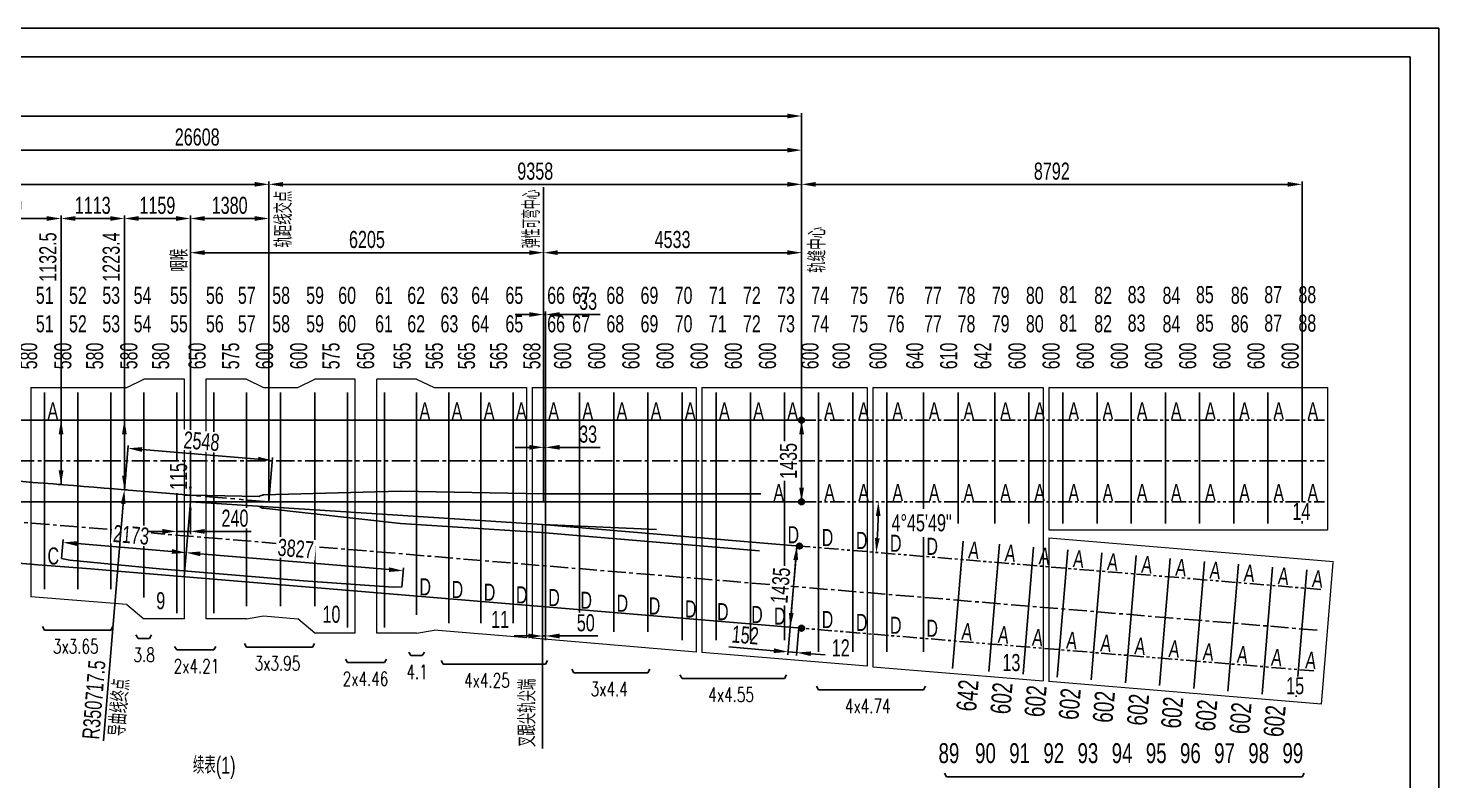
# Model space of a CAD drawing. Extents: x 445306 to 538906, y 61710 to 126616.
# Drawn here: x 481919 to 506701, y 80883 to 94100 of the extents above; entities that cross this region are included whole.
import ezdxf

# ---------------------------------------------------------------- set-up
doc = ezdxf.new("R2010")
doc.units = 0
doc.header["$LTSCALE"] = 10
doc.linetypes.add('CENTER', pattern=[50.8, 31.75, -6.35, 6.35, -6.35])
doc.linetypes.add('PHANTOM', pattern=[2.5, 1.25, -0.25, 0.25, -0.25, 0.25, -0.25])
for name, color, linetype in [('1轮廓实线层', 1, 'Continuous'), ('2细线层', 4, 'Continuous'), ('3中心线层', 3, 'CENTER'), ('9双点划线层', 6, 'PHANTOM'), ('用户自定义1', 8, 'Continuous')]:
    doc.layers.add(name, color=color, linetype=linetype)
for name, color, linetype, lineweight in [('3', 3, 'Continuous', 0), ('标注', 1, 'Continuous', 0), ('道床板边界', 7, 'Continuous', 0)]:
    doc.layers.add(name, color=color, linetype=linetype, lineweight=lineweight)
doc.styles.add('HZ', font='SIMPLEX', dxfattribs={"width": 0.7, "bigfont": 'HZ'})
doc.styles.get("Standard").update_dxf_attribs({"font": 'fsdb_e.shx', "width": 0.707, "bigfont": 'hzdx.shx'})
doc.dimstyles.new('1-100', dxfattribs={"dimscale": 100, "dimtxt": 3, "dimasz": 2.5, "dimexe": 0.5, "dimexo": 0, "dimgap": 0.8, "dimtad": 1, "dimdec": 1, "dimdsep": 46, "dimtxsty": 'Standard', "dimcen": 2.5, "dimclrd": 130, "dimclre": 130, "dimclrt": 3, "dimadec": 0, "dimazin": 2, "dimtfac": 0.714286, "dimtdec": 1, "dimtmove": 0, "dimatfit": 3, "dimfxl": 1, "dimtzin": 0, "dimlwd": -1, "dimlwe": -1, "dimarcsym": 0})

# ---------------------------------------------------------------- blocks, each defined once
blk = doc.blocks.new('*D150')
at = {"color": 130, "transparency": 16777216}
for p, q in [((346376, 83579), (346335, 83097)), ((346527, 83567), (346487, 83085)), ((346090, 83168), (345297, 83234)), ((346491, 83135), (346339, 83147)), ((346740, 83114), (346989, 83093))]:
    blk.add_line(p, q, dxfattribs=at)
for points in [[(346094, 83209), (346087, 83126), (346339, 83147)], [(346744, 83155), (346737, 83072), (346491, 83135)]]:
    blk.add_solid(points, dxfattribs=at)
at = {"layer": 'Defpoints', "color": 0, "transparency": 16777216}
for p in [(346376, 83579), (346527, 83567), (346491, 83135)]:
    blk.add_point(p, dxfattribs=at)
at = {"color": 3, "transparency": 16777216, "insert": (345588, 83441), "char_height": 300, "attachment_point": 5, "rotation": 355.2364}
blk.add_mtext('152', dxfattribs=at)
blk = doc.blocks.new('*D151')
at = {"color": 130, "transparency": 16777216}
for p, q in [((346541, 85006), (346445, 85014)), ((346474, 84760), (346396, 83829)), ((346422, 83576), (346326, 83584))]:
    blk.add_line(p, q, dxfattribs=at)
for points in [[(346432, 84764), (346515, 84757), (346495, 85010)], [(346355, 83832), (346438, 83825), (346376, 83579)]]:
    blk.add_solid(points, dxfattribs=at)
at = {"layer": 'Defpoints', "color": 0, "transparency": 16777216}
for p in [(346541, 85006), (346376, 83579), (346422, 83576)]:
    blk.add_point(p, dxfattribs=at)
at = {"color": 3, "transparency": 16777216, "insert": (346206, 84314), "char_height": 300, "attachment_point": 5, "rotation": 85.2364, "bg_fill": 3, "box_fill_scale": 1.1, "bg_fill_color": 9, "bg_fill_true_color": 13158600, "bg_fill_transparency": 0}
blk.add_mtext('1435', dxfattribs=at)
blk = doc.blocks.new('*D152')
at = {"color": 130, "transparency": 16777216}
for p, q in [((346577, 87218), (346627, 87218)), ((346577, 86967), (346577, 86032)), ((346577, 85782), (346627, 85782))]:
    blk.add_line(p, q, dxfattribs=at)
for points in [[(346535, 86967), (346619, 86967), (346577, 87218)], [(346535, 86032), (346619, 86032), (346577, 85782)]]:
    blk.add_solid(points, dxfattribs=at)
at = {"layer": 'Defpoints', "color": 0, "transparency": 16777216}
for p in [(346577, 87218), (346577, 85782), (346577, 85782)]:
    blk.add_point(p, dxfattribs=at)
at = {"color": 3, "transparency": 16777216, "insert": (346347, 86500), "char_height": 300, "attachment_point": 5, "rotation": 90, "bg_fill": 3, "box_fill_scale": 1.1, "bg_fill_color": 9, "bg_fill_true_color": 13158600, "bg_fill_transparency": 0}
blk.add_mtext('1435', dxfattribs=at)
blk = doc.blocks.new('*D154')
at = {"color": 130, "transparency": 16777216}
for p, q in [((333575, 84785), (333603, 85119)), ((333848, 85048), (335515, 84910)), ((335741, 84604), (335769, 84939))]:
    blk.add_line(p, q, dxfattribs=at)
for points in [[(333851, 85090), (333845, 85007), (333599, 85069)], [(335519, 84951), (335512, 84868), (335764, 84889)]]:
    blk.add_solid(points, dxfattribs=at)
at = {"layer": 'Defpoints', "color": 0, "transparency": 16777216}
for p in [(333575, 84785), (335764, 84889), (335741, 84604)]:
    blk.add_point(p, dxfattribs=at)
at = {"color": 3, "transparency": 16777216, "insert": (334799, 85200), "char_height": 300, "attachment_point": 5, "rotation": 355.2364, "bg_fill": 3, "box_fill_scale": 1.1, "bg_fill_color": 9, "bg_fill_true_color": 13158600, "bg_fill_transparency": 0}
blk.add_mtext('2173', dxfattribs=at)
blk = doc.blocks.new('*D155')
at = {"color": 130, "transparency": 16777216}
for p, q in [((335741, 84604), (335769, 84939)), ((339329, 84592), (336013, 84868)), ((339554, 84286), (339582, 84621))]:
    blk.add_line(p, q, dxfattribs=at)
for points in [[(336017, 84910), (336010, 84827), (335764, 84889)], [(339332, 84633), (339326, 84550), (339578, 84571)]]:
    blk.add_solid(points, dxfattribs=at)
at = {"layer": 'Defpoints', "color": 0, "transparency": 16777216}
for p in [(335764, 84889), (335741, 84604), (339554, 84286)]:
    blk.add_point(p, dxfattribs=at)
at = {"color": 3, "transparency": 16777216, "insert": (337690, 84959), "char_height": 300, "attachment_point": 5, "rotation": 355.2364, "bg_fill": 3, "box_fill_scale": 1.1, "bg_fill_color": 9, "bg_fill_true_color": 13158600, "bg_fill_transparency": 0}
blk.add_mtext('3827', dxfattribs=at)
blk = doc.blocks.new('*D156')
at = {"color": 130, "transparency": 16777216}
for p, q in [((335349, 85263), (335099, 85263)), ((335599, 84774), (335599, 85313)), ((335599, 85263), (335839, 85263)), ((335839, 85483), (335839, 85213)), ((336089, 85263), (336908, 85263))]:
    blk.add_line(p, q, dxfattribs=at)
for points in [[(335349, 85305), (335349, 85221), (335599, 85263)], [(336089, 85305), (336089, 85221), (335839, 85263)]]:
    blk.add_solid(points, dxfattribs=at)
at = {"layer": 'Defpoints', "color": 0, "transparency": 16777216}
for p in [(335599, 85263), (335839, 85483), (335599, 84774)]:
    blk.add_point(p, dxfattribs=at)
at = {"color": 3, "transparency": 16777216, "insert": (336623, 85493), "char_height": 300, "attachment_point": 5, "bg_fill": 3, "box_fill_scale": 1.1, "bg_fill_color": 9, "bg_fill_true_color": 13158600, "bg_fill_transparency": 0}
blk.add_mtext('240', dxfattribs=at)
blk = doc.blocks.new('焊接接头')
h = blk.add_hatch()
h.set_pattern_fill('ANGLE', color=256)
h.set_pattern_definition([(0, (-4248.9575, -22817.5), (0, 6.985), [5.08, -1.905]), (90, (-4248.9575, -22817.5), (-6.985, 4e-16), [5.08, -1.905])])
h.paths.add_polyline_path([(50, 0, 1), (-50, 0, 1)])
at = {"layer": '2细线层'}
h = blk.add_hatch(color=256, dxfattribs=at)
h.dxf.hatch_style = 1
h.paths.add_polyline_path([(50, 0, 1), (-50, 0, 1)])
at = {"layer": '2细线层', "ltscale": 10}
blk.add_circle((0, 0), 50, dxfattribs=at)
blk = doc.blocks.new('*D42')
at = {"color": 130, "transparency": 16777216}
for p, q in [((342027, 85382), (342027, 83376)), ((342077, 85382), (342077, 83376)), ((341777, 83426), (341527, 83426)), ((342027, 83426), (342077, 83426)), ((342327, 83426), (342995, 83426))]:
    blk.add_line(p, q, dxfattribs=at)
for points in [[(341777, 83468), (341777, 83384), (342027, 83426)], [(342327, 83468), (342327, 83384), (342077, 83426)]]:
    blk.add_solid(points, dxfattribs=at)
at = {"layer": 'Defpoints', "color": 0, "transparency": 16777216}
for p in [(342027, 85382), (342077, 85382), (342077, 83426)]:
    blk.add_point(p, dxfattribs=at)
at = {"color": 3, "transparency": 16777216, "insert": (342786, 83656), "char_height": 300, "attachment_point": 5, "bg_fill": 3, "box_fill_scale": 1.1, "bg_fill_color": 9, "bg_fill_true_color": 13158600, "bg_fill_transparency": 0}
blk.add_mtext('50', dxfattribs=at)
blk = doc.blocks.new('*D157')
at = {"color": 130, "transparency": 16777216}
for p, q in [((341794, 89072), (341544, 89072)), ((342044, 87700), (342044, 89122)), ((342044, 89072), (342077, 89072)), ((342077, 87700), (342077, 89122)), ((342327, 89072), (343036, 89072))]:
    blk.add_line(p, q, dxfattribs=at)
for points in [[(341794, 89113), (341794, 89030), (342044, 89072)], [(342327, 89113), (342327, 89030), (342077, 89072)]]:
    blk.add_solid(points, dxfattribs=at)
at = {"layer": 'Defpoints', "color": 0, "transparency": 16777216}
for p in [(342044, 89072), (342044, 87700), (342077, 87700)]:
    blk.add_point(p, dxfattribs=at)
at = {"color": 3, "transparency": 16777216, "insert": (342827, 89302), "char_height": 300, "attachment_point": 5}
blk.add_mtext('33', dxfattribs=at)
blk = doc.blocks.new('5m道岔板')
at = {"layer": '道床板边界'}
for p, q in [((29662, 570), (29662, -3102)), ((29662, 570), (31347, 570)), ((31347, 570), (31642, 720)), ((32359, 720), (31642, 720)), ((32359, -3490), (32359, 720)), ((33447, 720), (32735, 720)), ((32735, 720), (32735, -3490)), ((33447, 720), (33747, 570)), ((33747, 570), (34347, 570)), ((34347, 570), (34647, 720)), ((35359, 720), (34647, 720)), ((35359, -3740), (35359, 720)), ((35359, -3740), (35359, 720)), ((36437, 720), (35735, 720)), ((35735, -3740), (35735, 720)), ((36437, 720), (36747, 570)), ((36747, 570), (38366, 570)), ((38366, 570), (38366, -3824)), ((38466, 570), (38466, -3832)), ((38466, 570), (41350, 570)), ((41350, 570), (41350, -4073)), ((41450, 570), (41450, -4081)), ((41450, 570), (44350, 570)), ((44350, 570), (44350, -4323)), ((44450, 570), (44450, -4331)), ((44450, 570), (47442, 570)), ((47442, 570), (47442, -4580)), ((47542, 570), (47542, -1926)), ((47542, 570), (52442, 570)), ((52442, 570), (52442, -1926)), ((47542, -1926), (52442, -1926)), ((47542, -2069), (52542, -2486)), ((47542, -2069), (47542, -4589)), ((52334, -4988), (52541, -2501)), ((31347, -3239), (29662, -3102)), ((31347, -3239), (31642, -3490)), ((33447, -3490), (33747, -3439)), ((33747, -3439), (34347, -3489)), ((32359, -3490), (31642, -3490)), ((33447, -3490), (32735, -3490)), ((34647, -3740), (34347, -3489)), ((36437, -3740), (36747, -3688)), ((38366, -3824), (36747, -3688)), ((35359, -3740), (34647, -3740)), ((36437, -3740), (35735, -3740)), ((41350, -4073), (38466, -3832)), ((44350, -4323), (41450, -4081)), ((44450, -4331), (47442, -4580)), ((52334, -4988), (47542, -4589))]:
    blk.add_line(p, q, dxfattribs=at)
blk = doc.blocks.new('*D75')
at = {"layer": '2细线层', "color": 130, "ltscale": 10, "transparency": 16777216}
for p, q in [((334680, 85994), (334680, 90808)), ((334930, 90758), (335589, 90758)), ((335839, 85898), (335839, 90808))]:
    blk.add_line(p, q, dxfattribs=at)
for points in [[(334930, 90800), (334930, 90717), (334680, 90758)], [(335589, 90800), (335589, 90717), (335839, 90758)]]:
    blk.add_solid(points, dxfattribs=at)
at = {"layer": 'Defpoints', "color": 0, "ltscale": 10, "transparency": 16777216}
for p in [(335839, 90758), (334680, 85994), (335839, 85898)]:
    blk.add_point(p, dxfattribs=at)
at = {"layer": '2细线层', "color": 3, "ltscale": 10, "transparency": 16777216, "insert": (335259, 90988), "char_height": 300, "attachment_point": 5}
blk.add_mtext('1159', dxfattribs=at)
blk = doc.blocks.new('*D76')
at = {"layer": '2细线层', "color": 130, "ltscale": 10, "transparency": 16777216}
for p, q in [((335839, 85898), (335839, 90808)), ((336089, 90758), (336969, 90758)), ((337219, 85783), (337219, 90808))]:
    blk.add_line(p, q, dxfattribs=at)
for points in [[(336089, 90800), (336089, 90717), (335839, 90758)], [(336969, 90800), (336969, 90717), (337219, 90758)]]:
    blk.add_solid(points, dxfattribs=at)
at = {"layer": 'Defpoints', "color": 0, "ltscale": 10, "transparency": 16777216}
for p in [(337219, 90758), (335839, 85898), (337219, 85783)]:
    blk.add_point(p, dxfattribs=at)
at = {"layer": '2细线层', "color": 3, "ltscale": 10, "transparency": 16777216, "insert": (336529, 90988), "char_height": 300, "attachment_point": 5}
blk.add_mtext('1380', dxfattribs=at)
blk = doc.blocks.new('*D77')
at = {"layer": '2细线层', "color": 130, "ltscale": 10, "transparency": 16777216}
for p, q in [((342044, 87800), (342044, 90208)), ((346577, 88354), (346577, 90208)), ((342294, 90158), (346327, 90158))]:
    blk.add_line(p, q, dxfattribs=at)
for points in [[(342294, 90200), (342294, 90117), (342044, 90158)], [(346327, 90200), (346327, 90117), (346577, 90158)]]:
    blk.add_solid(points, dxfattribs=at)
at = {"layer": 'Defpoints', "color": 0, "ltscale": 10, "transparency": 16777216}
for p in [(346577, 90158), (346577, 88354), (342044, 87800)]:
    blk.add_point(p, dxfattribs=at)
at = {"layer": '2细线层', "color": 3, "ltscale": 10, "transparency": 16777216, "insert": (344310, 90388), "char_height": 300, "attachment_point": 5}
blk.add_mtext('4533', dxfattribs=at)
blk = doc.blocks.new('*D78')
at = {"layer": '2细线层', "color": 130, "ltscale": 10, "transparency": 16777216}
for p, q in [((335839, 85782), (335839, 90208)), ((342044, 87800), (342044, 90208)), ((341794, 90158), (336089, 90158))]:
    blk.add_line(p, q, dxfattribs=at)
for points in [[(336089, 90200), (336089, 90117), (335839, 90158)], [(341794, 90200), (341794, 90117), (342044, 90158)]]:
    blk.add_solid(points, dxfattribs=at)
at = {"layer": 'Defpoints', "color": 0, "ltscale": 10, "transparency": 16777216}
for p in [(335839, 90158), (342044, 87800), (335839, 85782)]:
    blk.add_point(p, dxfattribs=at)
at = {"layer": '2细线层', "color": 3, "ltscale": 10, "transparency": 16777216, "insert": (338941, 90388), "char_height": 300, "attachment_point": 5}
blk.add_mtext('6205', dxfattribs=at)
blk = doc.blocks.new('*D79')
at = {"layer": '2细线层', "color": 130, "ltscale": 10, "transparency": 16777216}
for p, q in [((319969, 86500), (319969, 91408)), ((320219, 91358), (336969, 91358)), ((337219, 85783), (337219, 91408))]:
    blk.add_line(p, q, dxfattribs=at)
for points in [[(320219, 91400), (320219, 91317), (319969, 91358)], [(336969, 91400), (336969, 91317), (337219, 91358)]]:
    blk.add_solid(points, dxfattribs=at)
at = {"layer": 'Defpoints', "color": 0, "ltscale": 10, "transparency": 16777216}
for p in [(337219, 91358), (319969, 86500), (337219, 85783)]:
    blk.add_point(p, dxfattribs=at)
at = {"layer": '2细线层', "color": 3, "ltscale": 10, "transparency": 16777216, "insert": (331280, 91588), "char_height": 300, "attachment_point": 5}
blk.add_mtext('17250', dxfattribs=at)
blk = doc.blocks.new('*D80')
at = {"layer": '2细线层', "color": 130, "ltscale": 10, "transparency": 16777216}
for p, q in [((346577, 87218), (346577, 91408)), ((346827, 91358), (355119, 91358)), ((355369, 87700), (355369, 91408))]:
    blk.add_line(p, q, dxfattribs=at)
for points in [[(346827, 91400), (346827, 91317), (346577, 91358)], [(355119, 91400), (355119, 91317), (355369, 91358)]]:
    blk.add_solid(points, dxfattribs=at)
at = {"layer": 'Defpoints', "color": 0, "ltscale": 10, "transparency": 16777216}
for p in [(355369, 91358), (355369, 87700), (346577, 87218)]:
    blk.add_point(p, dxfattribs=at)
at = {"layer": '2细线层', "color": 3, "ltscale": 10, "transparency": 16777216, "insert": (350973, 91588), "char_height": 300, "attachment_point": 5}
blk.add_mtext('8792', dxfattribs=at)
blk = doc.blocks.new('*D81')
at = {"layer": '2细线层', "color": 130, "ltscale": 10, "transparency": 16777216}
for p, q in [((303377, 87218), (303377, 92608)), ((303627, 92558), (346327, 92558)), ((346577, 87218), (346577, 92608))]:
    blk.add_line(p, q, dxfattribs=at)
for points in [[(303627, 92600), (303627, 92517), (303377, 92558)], [(346327, 92600), (346327, 92517), (346577, 92558)]]:
    blk.add_solid(points, dxfattribs=at)
at = {"layer": 'Defpoints', "color": 0, "ltscale": 10, "transparency": 16777216}
for p in [(346577, 92558), (303377, 87218), (346577, 87218)]:
    blk.add_point(p, dxfattribs=at)
at = {"layer": '2细线层', "color": 3, "ltscale": 10, "transparency": 16777216, "insert": (324977, 92788), "char_height": 300, "attachment_point": 5}
blk.add_mtext('43200', dxfattribs=at)
blk = doc.blocks.new('*D83')
at = {"color": 130, "transparency": 16777216}
for p, q in [((319969, 86500), (319969, 92008)), ((320219, 91958), (346327, 91958)), ((346577, 87218), (346577, 92008))]:
    blk.add_line(p, q, dxfattribs=at)
for points in [[(320219, 92000), (320219, 91917), (319969, 91958)], [(346327, 92000), (346327, 91917), (346577, 91958)]]:
    blk.add_solid(points, dxfattribs=at)
at = {"layer": 'Defpoints', "color": 0, "transparency": 16777216}
for p in [(346577, 91958), (346577, 87218), (319969, 86500)]:
    blk.add_point(p, dxfattribs=at)
at = {"color": 3, "transparency": 16777216, "insert": (335959, 92188), "char_height": 300, "attachment_point": 5}
blk.add_mtext('26608', dxfattribs=at)
blk = doc.blocks.new('*D85')
at = {"color": 130, "transparency": 16777216}
for p, q in [((337219, 85783), (337219, 91408)), ((337469, 91358), (346327, 91358)), ((346577, 85783), (346577, 91408))]:
    blk.add_line(p, q, dxfattribs=at)
for points in [[(337469, 91400), (337469, 91317), (337219, 91358)], [(346327, 91400), (346327, 91317), (346577, 91358)]]:
    blk.add_solid(points, dxfattribs=at)
at = {"layer": 'Defpoints', "color": 0, "transparency": 16777216}
for p in [(346577, 91358), (337219, 85783), (346577, 85783)]:
    blk.add_point(p, dxfattribs=at)
at = {"color": 3, "transparency": 16777216, "insert": (341898, 91588), "char_height": 300, "attachment_point": 5}
blk.add_mtext('9358', dxfattribs=at)
blk = doc.blocks.new('*D89')
at = {"color": 130, "transparency": 16777216}
for p, q in [((342044, 87700), (342044, 86689)), ((342077, 87700), (342077, 86689)), ((341794, 86739), (341544, 86739)), ((342044, 86739), (342077, 86739)), ((342327, 86739), (343036, 86739))]:
    blk.add_line(p, q, dxfattribs=at)
for points in [[(341794, 86781), (341794, 86698), (342044, 86739)], [(342327, 86781), (342327, 86698), (342077, 86739)]]:
    blk.add_solid(points, dxfattribs=at)
at = {"layer": 'Defpoints', "color": 0, "transparency": 16777216}
for p in [(342044, 87700), (342077, 87700), (342044, 86739)]:
    blk.add_point(p, dxfattribs=at)
at = {"color": 3, "transparency": 16777216, "insert": (342827, 86969), "char_height": 300, "attachment_point": 5}
blk.add_mtext('33', dxfattribs=at)
blk = doc.blocks.new('*D92')
at = {"layer": '2细线层', "color": 130, "transparency": 16777216}
for p, q in [((331567, 89565), (331567, 90808)), ((331817, 90758), (333317, 90758)), ((333567, 89476), (333567, 90808))]:
    blk.add_line(p, q, dxfattribs=at)
for points in [[(331817, 90800), (331817, 90717), (331567, 90758)], [(333317, 90800), (333317, 90717), (333567, 90758)]]:
    blk.add_solid(points, dxfattribs=at)
at = {"layer": 'Defpoints', "color": 0, "transparency": 16777216}
for p in [(333567, 90758), (331567, 89565), (333567, 89476)]:
    blk.add_point(p, dxfattribs=at)
at = {"layer": '2细线层', "color": 3, "transparency": 16777216, "insert": (332567, 90988), "char_height": 300, "attachment_point": 5}
blk.add_mtext('2000', dxfattribs=at)
blk = doc.blocks.new('*D93')
at = {"layer": '2细线层', "color": 130, "transparency": 16777216}
for p, q in [((333567, 89476), (333567, 90808)), ((333817, 90758), (334430, 90758)), ((334680, 89593), (334680, 90808))]:
    blk.add_line(p, q, dxfattribs=at)
for points in [[(333817, 90800), (333817, 90717), (333567, 90758)], [(334430, 90800), (334430, 90717), (334680, 90758)]]:
    blk.add_solid(points, dxfattribs=at)
at = {"layer": 'Defpoints', "color": 0, "transparency": 16777216}
for p in [(334680, 90758), (333567, 89476), (334680, 89593)]:
    blk.add_point(p, dxfattribs=at)
at = {"layer": '2细线层', "color": 3, "transparency": 16777216, "insert": (334123, 90988), "char_height": 300, "attachment_point": 5}
blk.add_mtext('1113', dxfattribs=at)
blk = doc.blocks.new('*D94')
at = {"color": 130, "transparency": 16777216}
for p, q in [((334680, 85994), (334745, 86772)), ((334990, 86701), (337030, 86531)), ((337219, 85783), (337284, 86560))]:
    blk.add_line(p, q, dxfattribs=at)
for points in [[(334993, 86743), (334986, 86660), (334740, 86722)], [(337034, 86573), (337027, 86490), (337279, 86510)]]:
    blk.add_solid(points, dxfattribs=at)
at = {"layer": 'Defpoints', "color": 0, "transparency": 16777216}
for p in [(337279, 86510), (334680, 85994), (337219, 85783)]:
    blk.add_point(p, dxfattribs=at)
at = {"color": 3, "transparency": 16777216, "insert": (336036, 86845), "char_height": 300, "attachment_point": 5, "rotation": 355.2364, "bg_fill": 3, "box_fill_scale": 1.1, "bg_fill_color": 9, "bg_fill_true_color": 13158600, "bg_fill_transparency": 0}
blk.add_mtext('2548', dxfattribs=at)
blk = doc.blocks.new('*D100')
at = {"layer": '2细线层', "color": 130, "ltscale": 10, "transparency": 16777216}
for p, q in [((333567, 87218), (333567, 90543)), ((333567, 87218), (333517, 87218)), ((333567, 86335), (333567, 86968)), ((333567, 86085), (333517, 86085))]:
    blk.add_line(p, q, dxfattribs=at)
for points in [[(333525, 86968), (333609, 86968), (333567, 87218)], [(333525, 86335), (333609, 86335), (333567, 86085)]]:
    blk.add_solid(points, dxfattribs=at)
at = {"layer": 'Defpoints', "color": 0, "ltscale": 10, "transparency": 16777216}
for p in [(333567, 87218), (333567, 87218), (333567, 86085)]:
    blk.add_point(p, dxfattribs=at)
at = {"layer": '2细线层', "color": 3, "ltscale": 10, "transparency": 16777216, "insert": (333337, 90080), "char_height": 300, "attachment_point": 5, "rotation": 90}
blk.add_mtext('1132.5', dxfattribs=at)
blk = doc.blocks.new('*D101')
at = {"layer": '2细线层', "color": 130, "ltscale": 10, "transparency": 16777216}
for p, q in [((334680, 87218), (334680, 90546)), ((334680, 87218), (334630, 87218)), ((334680, 86244), (334680, 86968)), ((334680, 85994), (334730, 85994))]:
    blk.add_line(p, q, dxfattribs=at)
for points in [[(334638, 86968), (334721, 86968), (334680, 87218)], [(334638, 86244), (334721, 86244), (334680, 85994)]]:
    blk.add_solid(points, dxfattribs=at)
at = {"layer": 'Defpoints', "color": 0, "ltscale": 10, "transparency": 16777216}
for p in [(334680, 87218), (334680, 87218), (334680, 85994)]:
    blk.add_point(p, dxfattribs=at)
at = {"layer": '2细线层', "color": 3, "ltscale": 10, "transparency": 16777216, "insert": (334450, 90080), "char_height": 300, "attachment_point": 5, "rotation": 90}
blk.add_mtext('1223.4', dxfattribs=at)

msp = doc.modelspace()

# ---------------------------------------------------------------- linework, layer by layer
for p, q in [((445306.33, 94100), (506700.93, 94100)), ((506700.93, 94100), (506700.93, 64400)), ((490973.33, 89650), (490973.33, 91306.78)), ((490973.33, 87800), (490973.33, 85782.5)), ((468510.33, 87217.5), (495502.33, 87217.5)), ((495502.33, 83563.01), (483489.96, 84564.04)), ((482208.33, 83530.87), (482172.1, 83593.62)), ((483368.33, 83530.87), (482208.33, 83530.87)), ((483368.33, 83530.87), (483404.55, 83593.62)), ((483848.33, 83380.87), (483812.1, 83443.62)), ((484048.33, 83380.87), (483848.33, 83380.87)), ((484048.33, 83380.87), (484084.55, 83443.62)), ((485753.33, 83230.87), (485717.1, 83293.62)), ((486913.33, 83230.87), (486949.55, 83293.62)), ((484528.33, 83180.87), (484492.1, 83243.62)), ((485178.33, 83180.87), (484528.33, 83180.87)), ((485178.33, 83180.87), (485214.55, 83243.62)), ((486913.33, 83230.87), (485753.33, 83230.87)), ((487528.33, 82958.4), (487492.1, 83021.14)), ((488178.33, 82958.4), (488214.55, 83021.14)), ((488643.33, 83080.87), (488607.1, 83143.62)), ((488843.33, 83080.87), (488643.33, 83080.87)), ((488843.33, 83080.87), (488879.55, 83143.62)), ((488178.33, 82958.4), (487528.33, 82958.4)), ((489208.33, 82930.87), (489172.1, 82993.62)), ((491006.33, 82930.87), (489208.33, 82930.87)), ((491006.33, 82930.87), (491042.55, 82993.62)), ((491506.33, 82780.87), (491470.1, 82843.62)), ((492806.33, 82780.87), (491506.33, 82780.87)), ((492806.33, 82780.87), (492842.55, 82843.62)), ((493406.33, 82680.87), (493370.1, 82743.62)), ((495206.33, 82680.87), (493406.33, 82680.87)), ((495206.33, 82680.87), (495242.55, 82743.62)), ((495806.33, 82480.87), (495770.1, 82543.62)), ((497646.33, 82480.87), (497682.55, 82543.62)), ((497646.33, 82480.87), (495806.33, 82480.87)), ((498051.53, 80953.72), (498015.31, 81016.46)), ((504298.53, 80953.72), (498051.53, 80953.72)), ((504298.53, 80953.72), (504334.75, 81016.46))]:
    msp.add_line(p, q)
at = {"color": 130}
for p, q in [((484768.17, 86047.5), (484768.17, 86783.83)), ((484768.17, 85897.5), (484668.17, 85897.5)), ((484768.17, 85782.5), (484668.17, 85782.5)), ((484768.17, 85782.5), (484768.17, 85897.5))]:
    msp.add_line(p, q, dxfattribs=at)
msp.add_circle((495506.31, 83562.68), 4)
msp.add_arc((486148.17, 85782.5), 10706.9, 356.574213, 358.662145, dxfattribs=at)
for points in [[(483546.36, 85748.45), (483629.41, 85741.53), (483608.64, 85994.13)], [(484743.17, 86047.5), (484793.17, 86047.5), (484768.17, 85897.5)], [(484743.17, 85632.5), (484793.17, 85632.5), (484768.17, 85782.5)], [(496810.49, 85533), (496893.81, 85532.03), (496855.07, 85782.5)], [(496877.5, 85139.73), (496794.37, 85145.68), (496818.08, 84893.34)]]:
    msp.add_solid(points, dxfattribs=at)
at = {"layer": '1轮廓实线层'}
for p, q in [((447806.33, 93600), (506200.93, 93600)), ((506200.93, 93600), (506200.93, 64900)), ((484769.24, 85897.41), (483609.13, 85994.09)), ((480752.33, 85782.5), (495502.33, 85782.5)), ((490956.72, 85382.03), (484768.17, 85782.5)), ((490974.63, 85922.5), (494791.33, 85922.5)), ((490933.42, 85243.24), (488460.33, 85403.28)), ((495470.02, 85005.68), (490956.7, 85381.79)), ((492957.77, 85296.34), (490956.72, 85382.03)), ((494768.96, 84923.62), (490933.42, 85243.24)), ((482652.72, 84757.24), (482504.49, 84784.64)), ((484225.35, 84603.11), (482652.72, 84757.24)), ((486756.58, 84392.17), (484225.35, 84603.11)), ((486756.58, 84392.17), (488333.03, 84283.88)), ((488333.03, 84283.88), (488483.76, 84286.37))]:
    msp.add_line(p, q, dxfattribs=at)
at = {"layer": '1轮廓实线层', "ltscale": 10}
for p, q in [((484769.24, 85897.41), (485977.63, 85875.03)), ((488461.33, 85969.05), (486053.86, 85903.62)), ((488461.33, 85969.05), (490974.63, 85922.5)), ((486051.39, 85669.4), (488460.33, 85403.28))]:
    msp.add_line(p, q, dxfattribs=at)
at = {"layer": '1轮廓实线层'}
msp.add_arc((454483.63, -263511.95), 350717.5, 85.2363583, 85.7049713, dxfattribs=at)
at = {"layer": '1轮廓实线层', "ltscale": 10}
for centre, start, end in [((486057.25, 85778.67), 91.556777, 129.565753), ((486065.12, 85793.64), 225.670894, 263.696074)]:
    msp.add_arc(centre, 125, start, end, dxfattribs=at)
at = {"layer": '2细线层', "ltscale": 10}
for p, q in [((483609.13, 85994.09), (483609.13, 89498.2)), ((482496.49, 86085.02), (482496.49, 89391.25)), ((484768.17, 85897.5), (484768.17, 85782.5))]:
    msp.add_line(p, q, dxfattribs=at)
at = {"layer": '2细线层'}
for p, q in [((484768.17, 85782.5), (484658.52, 84466.66)), ((495424.02, 85009.51), (495304.85, 83579.47))]:
    msp.add_line(p, q, dxfattribs=at)
at = {"layer": '2细线层', "ltscale": 10}
for centre in [(495506.33, 87217.5), (495506.33, 85782.5)]:
    msp.add_circle(centre, 4, dxfattribs=at)
at = {"layer": '3中心线层', "linetype": 'CENTER'}
for p, q in [((480689.57, 86500), (504690.33, 86500)), ((504566.69, 83527.64), (477202.07, 85808.02))]:
    msp.add_line(p, q, dxfattribs=at)
at = {"layer": '9双点划线层', "ltscale": 20}
for p, q in [((495506.33, 87217.5), (504690.33, 87217.5)), ((495510.33, 85782.5), (504690.33, 85782.5)), ((504626.28, 84242.66), (495470.02, 85005.68)), ((504507.11, 82812.61), (495502.33, 83563.01))]:
    msp.add_line(p, q, dxfattribs=at)
at = {"layer": '9双点划线层', "ltscale": 30}
msp.add_line((486148.17, 85782.5), (484769.24, 85897.41), dxfattribs=at)
at = {"layer": '用户自定义1'}
for p, q in [((482208.33, 84250), (482208.33, 87700)), ((482788.33, 84250), (482788.33, 87700)), ((483368.33, 84250), (483368.33, 87700)), ((483948.33, 84100), (483948.33, 87700)), ((484528.33, 86520.33), (484528.33, 87700)), ((485178.33, 83827.53), (485178.33, 87700)), ((485753.33, 83950), (485753.33, 87700)), ((486353.33, 83950), (486353.33, 87700)), ((486953.33, 83950), (486953.33, 87700)), ((487528.33, 83577.53), (487528.33, 87700)), ((488178.33, 83577.53), (488178.33, 87700)), ((488743.33, 83800), (488743.33, 87700)), ((489308.33, 83650), (489308.33, 87700)), ((489873.33, 83650), (489873.33, 87700)), ((490438.33, 83650), (490438.33, 87700)), ((491006.33, 83350), (491006.33, 87700)), ((491606.33, 83500), (491606.33, 87700)), ((492206.33, 83500), (492206.33, 87700)), ((492806.33, 83500), (492806.33, 87700)), ((493406.33, 83350), (493406.33, 87700)), ((494006.33, 83350), (494006.33, 87700)), ((494606.33, 83350), (494606.33, 87700)), ((495206.33, 83350), (495206.33, 87700)), ((495806.33, 83150), (495806.33, 87700)), ((496406.33, 83150), (496406.33, 87700)), ((497006.33, 83150), (497006.33, 87700)), ((497646.33, 85661.55), (497646.33, 87700)), ((498256.33, 85400), (498256.33, 87700)), ((498898.53, 85400), (498898.53, 87700)), ((499498.53, 85400), (499498.53, 87700)), ((500098.53, 85400), (500098.53, 87700)), ((500698.53, 85400), (500698.53, 87700)), ((501298.53, 85400), (501298.53, 87700)), ((501898.53, 85400), (501898.53, 87700)), ((502498.53, 85400), (502498.53, 87700)), ((503098.53, 85400), (503098.53, 87700)), ((503698.53, 85400), (503698.53, 87700)), ((504298.53, 85777.58), (504298.53, 87700)), ((484528.33, 83827.53), (484528.33, 85934)), ((504298.53, 85400), (504298.53, 85440.08)), ((497646.33, 83150), (497646.33, 85161.55)), ((498156.67, 82857.65), (498342.7, 85089.91)), ((498796.86, 82804.3), (498982.88, 85036.56)), ((499396.78, 82754.3), (499582.8, 84986.57)), ((499996.7, 82704.31), (500182.72, 84936.57)), ((500596.62, 82654.32), (500782.64, 84886.58)), ((501196.54, 82604.32), (501382.56, 84836.59)), ((501796.46, 82554.33), (501982.48, 84786.59)), ((502396.38, 82504.34), (502582.4, 84736.6)), ((502996.3, 82454.34), (503182.32, 84686.61)), ((503596.22, 82404.35), (503782.24, 84636.61)), ((504226.25, 82715.66), (504382.16, 84586.62)), ((504196.14, 82354.36), (504198.12, 82378.16))]:
    msp.add_line(p, q, dxfattribs=at)

# ---------------------------------------------------------------- texts
for s, height, rotation, width, p in [('轨距线交点', 300, 90, 0.7, (486554.63, 90248.09)), ('弹性可弯中心', 300, 90, 0.6, (490909.35, 90238.72)), ('轨缝中心', 300, 90, 0.707, (495928.64, 89804.92)), ('咽喉', 300, 90, 0.7, (484722.67, 89824.56)), ('580', 300, 90, 0.7, (482076.72, 88109.48)), ('580', 300, 90, 0.7, (482676.72, 88109.48)), ('580', 300, 90, 0.7, (483236.72, 88109.48)), ('580', 300, 90, 0.7, (483836.72, 88109.48)), ('580', 300, 90, 0.7, (484396.72, 88109.48)), ('650', 300, 90, 0.7, (485035.9, 88109.48)), ('575', 300, 90, 0.7, (485625.99, 88109.48)), ('600', 300, 90, 0.7, (486220.69, 88109.48)), ('600', 300, 90, 0.7, (486820.69, 88109.48)), ('575', 300, 90, 0.7, (487388.97, 88109.48)), ('650', 300, 90, 0.7, (487995.86, 88109.48)), ('565', 300, 90, 0.7, (488638.15, 88109.48)), ('565', 300, 90, 0.7, (489203.15, 88109.48)), ('565', 300, 90, 0.7, (489768.15, 88109.48)), ('565', 300, 90, 0.7, (490333.15, 88109.48)), ('568', 300, 90, 0.7, (490916.9, 88109.48)), ('600', 300, 90, 0.7, (491456.72, 88109.48)), ('600', 300, 90, 0.7, (492056.72, 88109.48)), ('600', 300, 90, 0.7, (492656.72, 88109.48)), ('600', 300, 90, 0.7, (493256.72, 88109.48)), ('600', 300, 90, 0.7, (493856.72, 88109.48)), ('600', 300, 90, 0.7, (494456.72, 88109.48)), ('600', 300, 90, 0.7, (495056.72, 88109.48)), ('600', 300, 90, 0.7, (495801.56, 88109.48)), ('600', 300, 90, 0.7, (496351.71, 88109.48)), ('600', 300, 90, 0.7, (496997.71, 88109.48)), ('640', 300, 90, 0.7, (497643.71, 88109.48)), ('610', 300, 90, 0.7, (498239.64, 88109.48)), ('642', 300, 90, 0.7, (498839.64, 88109.48)), ('600', 300, 90, 0.7, (499439.64, 88109.48)), ('600', 300, 90, 0.7, (500039.64, 88109.48)), ('600', 300, 90, 0.7, (500639.64, 88109.48)), ('600', 300, 90, 0.7, (501239.64, 88109.48)), ('600', 300, 90, 0.7, (501839.64, 88109.48)), ('600', 300, 90, 0.7, (502439.64, 88109.48)), ('600', 300, 90, 0.7, (503039.64, 88109.48)), ('600', 300, 90, 0.7, (503639.64, 88109.48)), ('600', 300, 90, 0.7, (504239.64, 88109.48)), ('A', 300, 355.236358, 0.7, (498427.39, 84790.72)), ('A', 300, 355.236358, 0.7, (499067.57, 84737.38)), ('A', 300, 355.236358, 0.7, (499667.49, 84687.38)), ('A', 300, 355.236358, 0.7, (500267.41, 84637.39)), ('A', 300, 355.236358, 0.7, (500867.33, 84587.4)), ('A', 300, 355.236358, 0.7, (501467.25, 84537.4)), ('A', 300, 355.236358, 0.7, (502067.17, 84487.41)), ('A', 300, 355.236358, 0.7, (502667.09, 84437.42)), ('A', 300, 355.236358, 0.7, (503267.01, 84387.42)), ('A', 300, 355.236358, 0.7, (503866.93, 84337.43)), ('A', 300, 355.236358, 0.7, (504466.85, 84287.44)), ('A', 300, 355.236358, 0.7, (498308.22, 83360.68)), ('A', 300, 355.236358, 0.7, (498948.4, 83307.33)), ('A', 300, 355.236358, 0.7, (499548.32, 83257.34)), ('A', 300, 355.236358, 0.7, (500148.24, 83207.35)), ('A', 300, 355.236358, 0.7, (500748.16, 83157.35)), ('A', 300, 355.236358, 0.7, (501348.08, 83107.36)), ('A', 300, 355.236358, 0.7, (501948, 83057.37)), ('A', 300, 355.236358, 0.7, (502547.92, 83007.37)), ('A', 300, 355.236358, 0.7, (503147.84, 82957.38)), ('A', 300, 355.236358, 0.7, (503747.76, 82907.39)), ('A', 300, 355.236358, 0.7, (504347.68, 82857.39)), ('导曲线终点', 300, 85.222101, 0.707, (483625.28, 81659.54)), ('导曲线终点', 300, 85.222101, 0.707, (483625.28, 81659.54)), ('叉跟尖轨尖端', 300, 90, 0.7, (490835.61, 81478.41)), ('642', 350, 85.236358, 0.707, (498571.78, 82091.22)), ('602', 350, 85.236358, 0.707, (499169.71, 82041.39)), ('602', 350, 85.236358, 0.707, (499767.64, 81991.57)), ('602', 350, 85.236358, 0.707, (500367.56, 81941.57)), ('602', 350, 85.236358, 0.707, (500967.48, 81891.58)), ('602', 350, 85.236358, 0.707, (501567.4, 81841.58)), ('602', 350, 85.236358, 0.707, (502167.32, 81791.59)), ('602', 350, 85.236358, 0.707, (502767.24, 81741.6)), ('602', 350, 85.236358, 0.707, (503367.16, 81691.6)), ('602', 350, 85.236358, 0.707, (503967.08, 81641.61))]:
    msp.add_text(s, height=height, rotation=rotation, dxfattribs=dict(width=width)).set_placement(p)
at = {"color": 3, "width": 0.7}
for s, height, p in [('51', 300, (482053.81, 89259.2)), ('52', 300, (482636.53, 89259.2)), ('53', 300, (483221.38, 89259.2)), ('54', 300, (483771.78, 89259.2)), ('55', 300, (484411.47, 89259.2)), ('56', 300, (485042.2, 89259.2)), ('57', 300, (485603.01, 89259.2)), ('58', 300, (486206.65, 89259.2)), ('59', 300, (486802.82, 89259.2)), ('60', 300, (487366.21, 89259.2)), ('61', 300, (488013.93, 89259.2)), ('62', 300, (488579.48, 89259.2)), ('63', 300, (489162.91, 89259.2)), ('64', 300, (489703.3, 89259.2)), ('65', 300, (490303.3, 89259.2)), ('66', 300, (491036.8, 89259.2)), ('67', 300, (491477.24, 89259.2)), ('68', 300, (492077.24, 89259.2)), ('69', 300, (492677.24, 89259.2)), ('70', 300, (493277.24, 89259.2)), ('71', 300, (493877.24, 89259.2)), ('72', 300, (494477.24, 89259.2)), ('73', 300, (495077.24, 89259.2)), ('74', 300, (495677.24, 89259.2)), ('75', 300, (496362.83, 89259.2)), ('76', 300, (497003.19, 89259.2)), ('77', 300, (497658.57, 89259.2)), ('78', 300, (498247.53, 89259.2)), ('79', 300, (498847.53, 89259.2)), ('80', 300, (499447.53, 89259.2)), ('81', 300, (500035.22, 89271.26)), ('82', 300, (500647.53, 89259.2)), ('83', 300, (501235.22, 89271.26)), ('84', 300, (501847.53, 89259.2)), ('85', 300, (502435.22, 89271.26)), ('86', 300, (503047.53, 89259.2)), ('87', 300, (503635.22, 89271.26)), ('88', 300, (504235.22, 89271.26)), ('51', 300, (482053.81, 88759.2)), ('52', 300, (482636.53, 88759.2)), ('53', 300, (483221.38, 88759.2)), ('54', 300, (483771.78, 88759.2)), ('55', 300, (484411.47, 88759.2)), ('56', 300, (485042.2, 88759.2)), ('57', 300, (485603.01, 88759.2)), ('58', 300, (486206.65, 88759.2)), ('59', 300, (486802.82, 88759.2)), ('60', 300, (487366.21, 88759.2)), ('61', 300, (488013.93, 88759.2)), ('62', 300, (488579.48, 88759.2)), ('63', 300, (489162.91, 88759.2)), ('64', 300, (489703.3, 88759.2)), ('65', 300, (490303.3, 88759.2)), ('66', 300, (491036.8, 88759.2)), ('67', 300, (491477.24, 88759.2)), ('68', 300, (492077.24, 88759.2)), ('69', 300, (492677.24, 88759.2)), ('70', 300, (493277.24, 88759.2)), ('71', 300, (493877.24, 88759.2)), ('72', 300, (494477.24, 88759.2)), ('73', 300, (495077.24, 88759.2)), ('74', 300, (495677.24, 88759.2)), ('75', 300, (496362.83, 88759.2)), ('76', 300, (497003.19, 88759.2)), ('77', 300, (497658.57, 88759.2)), ('78', 300, (498247.53, 88759.2)), ('79', 300, (498847.53, 88759.2)), ('80', 300, (499447.53, 88759.2)), ('81', 300, (500035.22, 88771.26)), ('82', 300, (500647.53, 88759.2)), ('83', 300, (501235.22, 88771.26)), ('84', 300, (501847.53, 88759.2)), ('85', 300, (502435.22, 88771.26)), ('86', 300, (503047.53, 88759.2)), ('87', 300, (503635.22, 88771.26)), ('88', 300, (504235.22, 88771.26)), ('89', 350, (497912.83, 81193.52)), ('90', 350, (498554.83, 81193.52)), ('91', 350, (499154.83, 81193.52)), ('92', 350, (499754.83, 81193.52)), ('93', 350, (500354.83, 81193.52)), ('94', 350, (500954.83, 81193.52)), ('95', 350, (501554.83, 81193.52)), ('96', 350, (502154.83, 81193.52)), ('97', 350, (502754.83, 81193.52)), ('98', 350, (503354.83, 81193.52)), ('99', 350, (503954.83, 81193.52))]:
    msp.add_text(s, height=height, dxfattribs=at).set_placement(p)
for s, width, p in [('A', 0.7, (482258.33, 87229.84)), ('A', 0.7, (488793.33, 87229.84)), ('A', 0.7, (489358.33, 87229.84)), ('A', 0.7, (489923.33, 87229.84)), ('A', 0.7, (490488.33, 87229.84)), ('A', 0.7, (491056.33, 87229.84)), ('A', 0.7, (491656.33, 87229.84)), ('A', 0.7, (492256.33, 87229.84)), ('A', 0.7, (492856.33, 87229.84)), ('A', 0.7, (493456.33, 87229.84)), ('A', 0.7, (494056.33, 87229.84)), ('A', 0.7, (494656.33, 87229.84)), ('A', 0.7, (495902.33, 87229.84)), ('A', 0.7, (496502.33, 87229.84)), ('A', 0.7, (497102.33, 87229.84)), ('A', 0.7, (497742.33, 87229.84)), ('A', 0.7, (498352.33, 87229.84)), ('A', 0.7, (498994.53, 87229.84)), ('A', 0.7, (499594.53, 87229.84)), ('A', 0.7, (500194.53, 87229.84)), ('A', 0.7, (500794.53, 87229.84)), ('A', 0.7, (501394.53, 87229.84)), ('A', 0.7, (501994.53, 87229.84)), ('A', 0.7, (502594.53, 87229.84)), ('A', 0.7, (503194.53, 87229.84)), ('A', 0.7, (503794.53, 87229.84)), ('A', 0.7, (504394.53, 87229.84)), ('A', 0.7, (495902.33, 85794.84)), ('A', 0.7, (496502.33, 85794.84)), ('A', 0.7, (497102.33, 85794.84)), ('A', 0.7, (497742.33, 85794.84)), ('A', 0.7, (498352.33, 85794.84)), ('A', 0.7, (498994.53, 85794.84)), ('A', 0.7, (499594.53, 85794.84)), ('A', 0.7, (500194.53, 85794.84)), ('A', 0.7, (500794.53, 85794.84)), ('A', 0.7, (501394.53, 85794.84)), ('A', 0.7, (501994.53, 85794.84)), ('A', 0.7, (502594.53, 85794.84)), ('A', 0.7, (503194.53, 85794.84)), ('A', 0.7, (503794.53, 85794.84)), ('A', 0.7, (504394.53, 85794.84)), ('14', 0.707, (504128.81, 85464.19)), ('D', 0.7, (495859.78, 85004.39)), ('D', 0.7, (496459.78, 84954.39)), ('D', 0.7, (497059.78, 84904.39)), ('D', 0.7, (497699.78, 84851.05)), ('D', 0.7, (488793.33, 84138.77)), ('D', 0.7, (489358.33, 84091.68)), ('D', 0.7, (489923.33, 84044.6)), ('D', 0.7, (490488.33, 83997.52)), ('9', 0.707, (484168.54, 83895.4)), ('D', 0.7, (491056.33, 83950.18)), ('D', 0.7, (491621.33, 83903.1)), ('D', 0.7, (492256.33, 83850.18)), ('D', 0.7, (492821.33, 83803.1)), ('D', 0.7, (493456.33, 83750.18)), ('10', 0.707, (487089.13, 83657.83)), ('D', 0.7, (494021.33, 83703.1)), ('D', 0.7, (495859.78, 83564.41)), ('D', 0.7, (496459.78, 83514.41)), ('D', 0.7, (497059.78, 83464.41)), ('D', 0.7, (497699.78, 83411.08)), ('12', 0.707, (496036.62, 83067.58)), ('13', 0.707, (499034.48, 82809.9)), ('15', 0.707, (504020.33, 82402.27)), ('续表(1)', 0.707, (484812.54, 81006.19))]:
    msp.add_text(s, height=300, dxfattribs=dict(width=width)).set_placement(p)
at = {"insert": (484561.67, 86227.17), "char_height": 300, "attachment_point": 5, "rotation": 90}
msp.add_mtext('115', dxfattribs=at)
at = {"color": 3, "insert": (497615.4, 85411.55), "char_height": 300, "attachment_point": 5}
msp.add_mtext('4°45\'49"', dxfattribs=at)
at = {"color": 3, "insert": (483073.83, 82305.59), "char_height": 300, "attachment_point": 5, "rotation": 85.236438}
msp.add_mtext('R350717.5', dxfattribs=at)
at = {"layer": '3', "style": 'HZ', "width": 0.7}
for s, p in [('3x3.65', (482352.57, 83120.18)), ('3.8', (483768.45, 82970.18)), ('2x4.21', (484474.32, 82770.18)), ('3x3.95', (485897.57, 82820.18)), ('2x4.46', (487444.03, 82547.71)), ('4.1', (488563.45, 82670.18)), ('4x4.25', (489576.77, 82520.18)), ('3x4.4', (491800.92, 82370.18)), ('4x4.55', (493866.7, 82270.18)), ('4x4.74', (496266.7, 82070.18))]:
    msp.add_text(s, height=250, dxfattribs=at).set_placement(p)

# ---------------------------------------------------------------- dimensions: what is measured, and where the dimension line sits
for base, picture, middle in [((490973.33, 89071.59), '*D157', (491756.57, 89071.59)), ((490973.33, 86739.23), '*D89', (491756.57, 86739.23))]:
    dim = msp.add_linear_dim(base=base, p1=(491006.33, 87700), p2=(490973.33, 87700), dimstyle='1-100')
    dim.commit()
    dim.dimension.update_dxf_attribs({"geometry": picture, "text_midpoint": middle, "dimtype": 128, "insert": (148929.34, 0)})
dim = msp.add_linear_dim(base=(495420.29, 83134.54), p1=(495304.85, 83579.47), p2=(495456.31, 83566.85), angle=355.236358, dimstyle='1-100')
dim.commit()
dim.dimension.update_dxf_attribs({"geometry": '*D150', "text_midpoint": (494498.33, 83211.37), "dimtype": 129, "insert": (148929.34, 0)})
at = {"layer": '2细线层'}
for base, p1, p2, override, picture, middle in [((482496.49, 90758.26), (480496.49, 89564.56), (482496.49, 89476.44), {"dimtmove": 1}, '*D92', (481496.49, 90988.26)), ((483609.13, 90758.26), (482496.49, 89476.44), (483609.13, 89592.86), {"dimdec": 0, "dimtmove": 1}, '*D93', (483052.81, 90988.26))]:
    dim = msp.add_linear_dim(base=base, p1=p1, p2=p2, dimstyle='1-100', override=override, dxfattribs=at)
    dim.commit()
    dim.dimension.update_dxf_attribs({"geometry": picture, "text_midpoint": middle, "insert": (148929.34, 0)})
at = {"layer": '2细线层', "ltscale": 10}
for base, p1, p2, picture, middle in [((484768.17, 90758.26), (483609.13, 85994.09), (484768.17, 85897.5), '*D75', (484188.65, 90758.26)), ((495506.33, 90158.26), (490973.33, 87800), (495506.33, 88354.37), '*D77', (493239.83, 90158.26))]:
    dim = msp.add_linear_dim(base=base, p1=p1, p2=p2, dimstyle='1-100', dxfattribs=at)
    dim.commit()
    dim.dimension.update_dxf_attribs({"geometry": picture, "text_midpoint": middle, "dimtype": 128, "insert": (148929.34, 0)})
dim = msp.add_linear_dim(base=(482496.49, 87217.5), p1=(482496.49, 86085.02), p2=(482496.49, 87217.5), angle=90, dimstyle='1-100', dxfattribs=at)
dim.commit()
dim.dimension.update_dxf_attribs({"geometry": '*D100', "text_midpoint": (482496.49, 90080.04), "dimtype": 128, "insert": (148929.34, 0)})

# ---------------------------------------------------------------- next in the draw order: dimensions: what is measured, and where the dimension line sits
for p1, p2, distance, picture, middle in [((495506.33, 87217.5), (495506.33, 85782.5), 0, '*D152', (495276.33, 86500)), ((495470.02, 85005.68), (495350.85, 83575.64), -46.16, '*D151', (495135.23, 84313.59))]:
    dim = msp.add_aligned_dim(p1=p1, p2=p2, distance=distance, dimstyle='1-100', override={"dimtfill": 1})
    dim.commit()
    dim.dimension.update_dxf_attribs({"geometry": picture, "text_midpoint": middle, "insert": (148929.34, 0)})
dim = msp.add_linear_dim(base=(484693.7, 84888.8), p1=(482504.49, 84784.64), p2=(484669.98, 84604.19), angle=355.236358, dimstyle='1-100', override={"dimtfill": 1})
dim.commit()
dim.dimension.update_dxf_attribs({"geometry": '*D154', "text_midpoint": (483709.46, 84970.82), "dimtype": 129, "insert": (148929.34, 0)})
dim = msp.add_linear_dim(base=(491006.33, 83425.92), p1=(490956.33, 85381.82), p2=(491006.33, 85381.82), dimstyle='1-100', override={"dimtfill": 1})
dim.commit()
dim.dimension.update_dxf_attribs({"geometry": '*D42', "text_midpoint": (491715.1, 83425.92), "dimtype": 128, "insert": (148929.34, 0)})

# ---------------------------------------------------------------- next in the draw order: linework, layer by layer
at = {"color": 130}
for p, q in [((483241.33, 81586.31), (483587.88, 85744.99)), ((484768.17, 85632.5), (484768.17, 85482.5))]:
    msp.add_line(p, q, dxfattribs=at)
msp.add_arc((454483.63, -263511.95), 349282.5, 85.2363583, 87.6992831)
at = {"layer": '2细线层'}
msp.add_line((490956.33, 83375.92), (490956.33, 81450.16), dxfattribs=at)

# ---------------------------------------------------------------- next in the draw order: block references
for p in [(495506.33, 87217.5), (495506.33, 85782.5), (495470.02, 85005.68), (495506.31, 83562.68)]:
    msp.add_blockref('焊接接头', p)

# ---------------------------------------------------------------- next in the draw order: texts
for s, width, p in [('A', 0.7, (495256.33, 87229.84)), ('A', 0.7, (495010.87, 85794.84)), ('D', 0.7, (495259.78, 85054.39)), ('C', 0.7, (482258.33, 84680.98)), ('11', 0.707, (490052.56, 83566.25)), ('D', 0.7, (494621.33, 83653.1)), ('D', 0.7, (495021.89, 83625.84))]:
    msp.add_text(s, height=300, dxfattribs=dict(width=width)).set_placement(p)

# ---------------------------------------------------------------- next in the draw order: dimensions: what is measured, and where the dimension line sits
dim = msp.add_linear_dim(base=(495506.33, 91958.26), p1=(468898.33, 86500), p2=(495506.33, 87217.5), dimstyle='1-100')
dim.commit()
dim.dimension.update_dxf_attribs({"geometry": '*D83', "text_midpoint": (484888.31, 91958.26), "dimtype": 128, "insert": (148929.34, 0)})
dim = msp.add_linear_dim(base=(495506.33, 91358.26), p1=(486148.17, 85782.5), p2=(495506.33, 85782.5), dimstyle='1-100', override={"dimdec": 0})
dim.commit()
dim.dimension.update_dxf_attribs({"geometry": '*D85', "text_midpoint": (490827.25, 91358.26), "dimtype": 128, "insert": (148929.34, 0)})
dim = msp.add_aligned_dim(p1=(488483.76, 84286.37), p2=(484669.98, 84604.19), distance=-285.6, dimstyle='1-100', override={"dimtfill": 1})
dim.commit()
dim.dimension.update_dxf_attribs({"geometry": '*D155', "text_midpoint": (486619.69, 84959.09), "insert": (148929.34, 0)})
at = {"layer": '2细线层', "ltscale": 10}
dim = msp.add_linear_dim(base=(495506.33, 92558.26), p1=(452306.33, 87217.5), p2=(495506.33, 87217.5), dimstyle='1-100', dxfattribs=at)
dim.commit()
dim.dimension.update_dxf_attribs({"geometry": '*D81', "text_midpoint": (473906.33, 92558.26), "dimtype": 128, "insert": (148929.34, 0)})
dim = msp.add_linear_dim(base=(504298.53, 91358.26), p1=(495506.33, 87217.5), p2=(504298.53, 87700), dimstyle='1-100', override={"dimdec": 0}, dxfattribs=at)
dim.commit()
dim.dimension.update_dxf_attribs({"geometry": '*D80', "text_midpoint": (499902.43, 91588.26), "insert": (148929.34, 0)})

# ---------------------------------------------------------------- next in the draw order: dimensions: what is measured, and where the dimension line sits
dim = msp.add_linear_dim(base=(484528.33, 85263.04), p1=(484768.17, 85482.5), p2=(484528.33, 84774.44), dimstyle='1-100', override={"dimdec": 0, "dimtfill": 1})
dim.commit()
dim.dimension.update_dxf_attribs({"geometry": '*D156', "text_midpoint": (485552.7, 85263.04), "dimtype": 128, "insert": (148929.34, 0)})

# ---------------------------------------------------------------- next in the draw order: block references
at = {"layer": '标注'}
msp.add_blockref('5m道岔板', (452306.33, 87217.5), dxfattribs=at)

# ---------------------------------------------------------------- next in the draw order: dimensions: what is measured, and where the dimension line sits
at = {"layer": '2细线层', "ltscale": 10}
for base, p1, p2, picture, middle in [((486148.17, 91358.26), (468898.33, 86500), (486148.17, 85782.5), '*D79', (480209.23, 91358.26)), ((484768.17, 90158.26), (490973.33, 87800), (484768.17, 85782.5), '*D78', (487870.75, 90158.26))]:
    dim = msp.add_linear_dim(base=base, p1=p1, p2=p2, dimstyle='1-100', override={"dimdec": 0}, dxfattribs=at)
    dim.commit()
    dim.dimension.update_dxf_attribs({"geometry": picture, "text_midpoint": middle, "dimtype": 128, "insert": (148929.34, 0)})
dim = msp.add_linear_dim(base=(486148.17, 90758.26), p1=(484768.17, 85897.5), p2=(486148.17, 85782.5), dimstyle='1-100', dxfattribs=at)
dim.commit()
dim.dimension.update_dxf_attribs({"geometry": '*D76', "text_midpoint": (485458.17, 90758.26), "dimtype": 128, "insert": (148929.34, 0)})

# ---------------------------------------------------------------- next in the draw order: dimensions: what is measured, and where the dimension line sits
dim = msp.add_linear_dim(base=(486208.83, 86510.38), p1=(483609.13, 85994.09), p2=(486148.17, 85782.5), angle=355.236358, dimstyle='1-100', override={"dimdec": 0, "dimtfill": 1})
dim.commit()
dim.dimension.update_dxf_attribs({"geometry": '*D94', "text_midpoint": (484946.11, 86615.6), "dimtype": 129, "insert": (148929.34, 0)})

# ---------------------------------------------------------------- next in the draw order: dimensions: what is measured, and where the dimension line sits
dim = msp.add_linear_dim(base=(483609.13, 87217.5), p1=(483609.13, 85994.09), p2=(483609.13, 87217.5), angle=90, dimstyle='1-100', dxfattribs=at)
dim.commit()
dim.dimension.update_dxf_attribs({"geometry": '*D101', "text_midpoint": (483609.13, 90080.04), "dimtype": 128, "insert": (148929.34, 0)})

doc.saveas('drawing.dxf')
